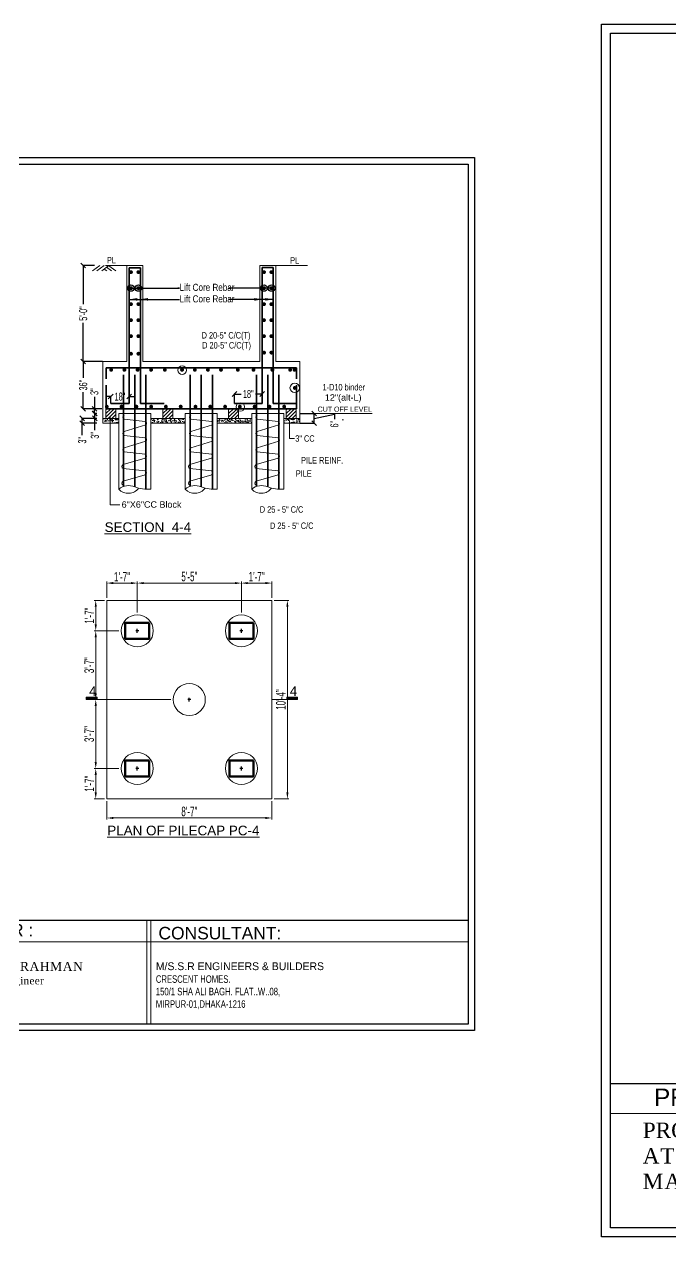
# Model space of a CAD drawing. Extents: x 52891 to 66536, y -48165 to -44533.
# Drawn here: x 56665 to 57068, y -47002 to -46244 of the extents above; entities that cross this region are included whole.
import ezdxf

# ---------------------------------------------------------------- set-up
doc = ezdxf.new("R2010")
doc.units = 0
doc.header["$MEASUREMENT"] = 0
doc.header["$PDMODE"] = 3
doc.layers.get('0').update_dxf_attribs({"lineweight": 13})
doc.layers.get('DEFPOINTS').update_dxf_attribs({"lineweight": 13})
for name, color, linetype, lineweight in [('1 HATCH', 251, 'Continuous', 13), ('1-BAR', 146, 'Continuous', 35), ('1-COMON', 4, 'Continuous', 13), ('1-PILE', 173, 'Continuous', 20), ('1-TXT', 4, 'Continuous', 13), ('COLUMN-1', 1, 'Continuous', 50), ('DIMENSION', 8, 'Continuous', 15), ('dimention', 201, 'Continuous', 13), ('Hach', 8, 'Continuous', 13), ('hatch', 252, 'Continuous', 13), ('line', 7, 'Continuous', 15), ('PILE CAP', 183, 'Continuous', 15), ('TEXT', 7, 'Continuous', 13), ('TREE', 84, 'Continuous', 13), ('WALL', 7, 'Continuous', 30)]:
    doc.layers.add(name, color=color, linetype=linetype, lineweight=lineweight)
doc.layers.add('Layer1', color=174, linetype='Continuous')
doc.styles.add('AN', font='ARIALN.TTF')
doc.styles.add('Arial', font='arial.ttf')
doc.styles.add('ARIAL_HALF', font='swisscl.ttf', dxfattribs={"width": 0.8})
doc.styles.add('RT', font='swiss.ttf')
doc.styles.get("Standard").update_dxf_attribs({"font": 'arial.ttf', "width": 0.6, "height": 6})
doc.styles.add('STYLE3', font='isocp3.shx', dxfattribs={"width": 0.75})
doc.dimstyles.new('1-4', dxfattribs={"dimtxt": 6, "dimasz": 4, "dimexe": 1, "dimexo": 1.5, "dimgap": 1, "dimtad": 1, "dimdec": 1, "dimzin": 3, "dimdsep": 46, "dimlunit": 4, "dimtxsty": 'Standard', "dimcen": 0.09, "dimdle": 4, "dimclrd": 252, "dimclre": 252, "dimclrt": 7, "dimadec": 0, "dimazin": 0, "dimtfac": 1, "dimtdec": 1, "dimtofl": 0, "dimtmove": 1, "dimatfit": 3, "dimfxl": 2, "dimfrac": 1, "dimtolj": 1, "dimtzin": 0, "dimlwd": 9, "dimlwe": 9, "dimarcsym": 0})
doc.dimstyles.get("Standard").update_dxf_attribs({"dimtxt": 7, "dimasz": 4, "dimexe": 3, "dimexo": 3, "dimgap": 0.09, "dimtad": 0, "dimdec": 4, "dimzin": 3, "dimdsep": 46, "dimlunit": 4, "dimtxsty": 'STYLE3', "dimblk": 'OBLIQUE', "dimcen": 8, "dimclrt": 7, "dimadec": 0, "dimazin": 0, "dimtfac": 0.75, "dimtdec": 4, "dimtofl": 0, "dimtmove": 2, "dimatfit": 3, "dimfxl": 1, "dimtolj": 1, "dimtzin": 0, "dimarcsym": 0})
doc.dimstyles.new('Standard$0', dxfattribs={"dimtxt": 7, "dimasz": 3, "dimexe": 2, "dimexo": 2, "dimgap": 1.5, "dimtad": 0, "dimdec": 0, "dimrnd": 0.25, "dimzin": 3, "dimdsep": 46, "dimlunit": 4, "dimtxsty": 'Standard', "dimblk": 'OBLIQUE', "dimcen": 3.4375, "dimdle": 3, "dimclrd": 4, "dimclre": 256, "dimclrt": 256, "dimadec": 0, "dimazin": 0, "dimtfac": 1, "dimtdec": 0, "dimtofl": 0, "dimtmove": 0, "dimatfit": 3, "dimldrblk": 'DOTSMALL', "dimfxl": 4, "dimtolj": 1, "dimtzin": 0, "dimlwd": 9, "dimlwe": -1, "dimarcsym": 0})
pattern_1 = [(50, (37898.29, -35510.288), (3.5863009, -0.31376067), [0.375, -4.125]), (355, (37898.29, -35510.288), (-0.69375667, 3.76096067), [0.3, -3.3]), (100.4514, (37898.5887, -35510.3142), (2.8925469, 3.4471977), [0.31870095, -3.50571056]), (46.1842, (37898.29, -35509.288), (5.3362052, -0.8275951), [0.5625, -6.1875]), (96.6356, (37898.7345, -35509.357), (4.6733135, 4.8705894), [0.4780514, -5.258565]), (351.1842, (37898.29, -35509.288), (4.6733097, 4.870593), [0.45, -4.95]), (21, (37898.79, -35509.538), (2.98453526, -2.01309445), [0.375, -4.125]), (326, (37898.79, -35509.538), (1.21657666, 3.6257502), [0.3, -3.3]), (71.4514, (37899.0386, -35509.7058), (4.20111314, 1.6126525), [0.31870095, -3.50571056]), (37.5, (37898.2899, -35510.288), (0.06079928, 1.66446927), [0, -3.26, 0, -3.35, 0, -3.3125]), (7.5, (37898.2899, -35510.288), (1.31534769, 1.97205856), [0, -1.91, 0, -3.185, 0, -1.2625]), (327.5, (37897.1749, -35510.288), (2.66911218, -0.11277436), [0, -1.25, 0, -3.9, 0, -5.175]), (317.5, (37896.6749, -35510.288), (2.91593085, 0.5005249), [0, -1.625, 0, -2.59, 0, -3.675])]

# ---------------------------------------------------------------- blocks, each defined once
blk = doc.blocks.new('_Oblique')
at = {"layer": 'WALL', "color": 0, "lineweight": -2}
blk.add_line((-0.5, -0.5), (0.5, 0.5), dxfattribs=at)
blk = doc.blocks.new('*D1598')
at = {"layer": 'DEFPOINTS', "color": 0}
for p in [(56701.34, -46455.05), (56713.45, -46455.05), (56713.08, -46484.58)]:
    blk.add_point(p, dxfattribs=at)
at = {"layer": 'DIMENSION', "color": 0, "lineweight": -2}
for p, q in [((56713.38, -46455.05), (56701.16, -46455.05)), ((56701.34, -46455.05), (56701.34, -46465.35)), ((56701.34, -46484.58), (56701.34, -46474.28)), ((56713.02, -46484.58), (56701.16, -46484.58))]:
    blk.add_line(p, q, dxfattribs=at)
at = {"layer": 'DIMENSION', "color": 0, "lineweight": -2, "xscale": 3, "yscale": 3, "zscale": 3}
for p, rotation in [((56701.34, -46455.05), 90), ((56701.34, -46484.58), 270)]:
    blk.add_blockref('_Oblique', p, dxfattribs=dict(at, rotation=rotation))
at = {"layer": 'DIMENSION', "color": 153, "insert": (56701.34, -46469.81), "char_height": 5, "attachment_point": 5, "rotation": 90, "style": 'ARIAL_HALF'}
blk.add_mtext('\\A1;36"', dxfattribs=at)
blk = doc.blocks.new('_DotSmall')
at = {"layer": 'dimention', "color": 0, "const_width": 0.5}
blk.add_lwpolyline([(-0.0625, 0, 1), (0.0625, 0, 1)], format="xyb", close=True, dxfattribs=at)
blk = doc.blocks.new('*D1599')
at = {"layer": 'DEFPOINTS', "color": 0}
for p in [(56701.34, -46395.12), (56708.46, -46395.12), (56713.51, -46455.05)]:
    blk.add_point(p, dxfattribs=at)
at = {"layer": 'DIMENSION', "color": 0, "lineweight": -2}
for p, q in [((56708.4, -46395.12), (56701.16, -46395.12)), ((56701.34, -46395.12), (56701.34, -46419.32)), ((56701.34, -46455.05), (56701.34, -46430.85)), ((56713.45, -46455.05), (56701.16, -46455.05))]:
    blk.add_line(p, q, dxfattribs=at)
at = {"layer": 'DIMENSION', "color": 0, "lineweight": -2, "xscale": 3, "yscale": 3, "zscale": 3}
for p, rotation in [((56701.34, -46395.12), 90), ((56701.34, -46455.05), 270)]:
    blk.add_blockref('_Oblique', p, dxfattribs=dict(at, rotation=rotation))
at = {"layer": 'DIMENSION', "color": 153, "insert": (56701.34, -46425.09), "char_height": 5, "attachment_point": 5, "rotation": 90, "style": 'ARIAL_HALF'}
blk.add_mtext('\\A1;5\'-0"', dxfattribs=at)
blk = doc.blocks.new('*D1600')
at = {"layer": 'DEFPOINTS', "color": 0}
for p in [(56708.62, -46487.58), (56709.85, -46487.58), (56709.85, -46490.58)]:
    blk.add_point(p, dxfattribs=at)
at = {"layer": 'DIMENSION', "color": 0, "lineweight": -2}
for p, q in [((56709.78, -46487.58), (56708.44, -46487.58)), ((56709.78, -46490.58), (56708.44, -46490.58)), ((56708.62, -46490.58), (56708.62, -46487.58)), ((56708.62, -46498.03), (56708.62, -46490.58))]:
    blk.add_line(p, q, dxfattribs=at)
at = {"layer": 'DIMENSION', "color": 0, "lineweight": -2, "xscale": 3, "yscale": 3, "zscale": 3}
for p, rotation in [((56708.62, -46487.58), 90), ((56708.62, -46490.58), 270)]:
    blk.add_blockref('_Oblique', p, dxfattribs=dict(at, rotation=rotation))
at = {"layer": 'DIMENSION', "color": 153, "insert": (56708.62, -46501.24), "char_height": 5, "attachment_point": 5, "rotation": 90, "style": 'ARIAL_HALF'}
blk.add_mtext('\\A1;3"', dxfattribs=at)
blk = doc.blocks.new('*D1601')
at = {"layer": 'DEFPOINTS', "color": 0}
for p in [(56700.73, -46490.58), (56709.85, -46490.58), (56709.85, -46493.58)]:
    blk.add_point(p, dxfattribs=at)
at = {"layer": 'DIMENSION', "color": 0, "lineweight": -2}
for p, q in [((56709.78, -46490.58), (56700.55, -46490.58)), ((56700.73, -46493.58), (56700.73, -46490.58)), ((56709.78, -46493.58), (56700.55, -46493.58)), ((56700.73, -46501.03), (56700.73, -46493.58))]:
    blk.add_line(p, q, dxfattribs=at)
at = {"layer": 'DIMENSION', "color": 0, "lineweight": -2, "xscale": 3, "yscale": 3, "zscale": 3}
for p, rotation in [((56700.73, -46490.58), 90), ((56700.73, -46493.58), 270)]:
    blk.add_blockref('_Oblique', p, dxfattribs=dict(at, rotation=rotation))
at = {"layer": 'DIMENSION', "color": 153, "insert": (56700.73, -46504.24), "char_height": 5, "attachment_point": 5, "rotation": 90, "style": 'ARIAL_HALF'}
blk.add_mtext('\\A1;3"', dxfattribs=at)
blk = doc.blocks.new('*D1602')
at = {"layer": 'DEFPOINTS', "color": 0}
for p in [(56708.33, -46484.58), (56708.57, -46484.58), (56708.85, -46487.58)]:
    blk.add_point(p, dxfattribs=at)
at = {"layer": 'DIMENSION', "color": 0, "lineweight": -2}
for p, q in [((56708.33, -46477.12), (56708.33, -46484.58)), ((56708.5, -46484.58), (56708.15, -46484.58)), ((56708.33, -46487.58), (56708.33, -46484.58)), ((56708.78, -46487.58), (56708.15, -46487.58))]:
    blk.add_line(p, q, dxfattribs=at)
at = {"layer": 'DIMENSION', "color": 0, "lineweight": -2, "xscale": 3, "yscale": 3, "zscale": 3}
for p, rotation in [((56708.33, -46484.58), 90), ((56708.33, -46487.58), 270)]:
    blk.add_blockref('_Oblique', p, dxfattribs=dict(at, rotation=rotation))
at = {"layer": 'DIMENSION', "color": 153, "insert": (56708.33, -46473.91), "char_height": 5, "attachment_point": 5, "rotation": 90, "style": 'ARIAL_HALF'}
blk.add_mtext('\\A1;3"', dxfattribs=at)
blk = doc.blocks.new('*D1603')
at = {"layer": 'DEFPOINTS', "color": 0}
for p in [(56730, -46476.96), (56718.49, -46481.26), (56730, -46481.2)]:
    blk.add_point(p, dxfattribs=at)
at = {"layer": 'DIMENSION', "color": 0, "lineweight": -2}
for p, q in [((56718.49, -46476.96), (56715.49, -46476.96)), ((56718.49, -46481.2), (56718.49, -46476.78)), ((56730, -46481.14), (56730, -46476.78)), ((56730, -46476.96), (56733, -46476.96))]:
    blk.add_line(p, q, dxfattribs=at)
at = {"layer": 'DIMENSION', "color": 0, "lineweight": -2, "xscale": 3, "yscale": 3, "zscale": 3}
blk.add_blockref('_Oblique', (56718.49, -46476.96), dxfattribs=at)
at = {"layer": 'DIMENSION', "color": 0, "lineweight": -2, "xscale": 3, "yscale": 3, "zscale": 3, "rotation": 180}
blk.add_blockref('_Oblique', (56730, -46476.96), dxfattribs=at)
at = {"layer": 'DIMENSION', "color": 153, "insert": (56724.25, -46476.96), "char_height": 5, "attachment_point": 5, "style": 'ARIAL_HALF'}
blk.add_mtext('\\A1;18"', dxfattribs=at)
blk = doc.blocks.new('*D1604')
at = {"layer": 'DEFPOINTS', "color": 0}
for p in [(56836.51, -46487.58), (56845.54, -46487.58), (56836.51, -46493.58)]:
    blk.add_point(p, dxfattribs=at)
at = {"layer": 'DIMENSION', "color": 0, "lineweight": -2}
for p, q in [((56836.57, -46487.58), (56845.72, -46487.58)), ((56845.54, -46493.58), (56845.54, -46487.58)), ((56845.54, -46490.58), (56858.16, -46488.01)), ((56858.16, -46488.01), (56858.16, -46491.01)), ((56836.57, -46493.58), (56845.72, -46493.58))]:
    blk.add_line(p, q, dxfattribs=at)
at = {"layer": 'DIMENSION', "color": 0, "lineweight": -2, "xscale": 3, "yscale": 3, "zscale": 3}
for p, rotation in [((56845.54, -46487.58), 90), ((56845.54, -46493.58), 270)]:
    blk.add_blockref('_Oblique', p, dxfattribs=dict(at, rotation=rotation))
at = {"layer": 'DIMENSION', "color": 153, "insert": (56858.16, -46494.23), "char_height": 5, "attachment_point": 5, "rotation": 90, "style": 'ARIAL_HALF'}
blk.add_mtext('\\A1;6"', dxfattribs=at)
blk = doc.blocks.new('*D1605')
at = {"layer": 'DEFPOINTS', "color": 0}
for p in [(56813.01, -46475.36), (56795.76, -46481.26), (56813.01, -46481.2)]:
    blk.add_point(p, dxfattribs=at)
at = {"layer": 'DIMENSION', "color": 0, "lineweight": -2}
for p, q in [((56795.76, -46481.2), (56795.76, -46475.18)), ((56795.76, -46475.36), (56799.97, -46475.36)), ((56813.01, -46475.36), (56808.8, -46475.36)), ((56813.01, -46481.14), (56813.01, -46475.18))]:
    blk.add_line(p, q, dxfattribs=at)
at = {"layer": 'DIMENSION', "color": 0, "lineweight": -2, "xscale": 3, "yscale": 3, "zscale": 3, "rotation": 180}
blk.add_blockref('_Oblique', (56795.76, -46475.36), dxfattribs=at)
at = {"layer": 'DIMENSION', "color": 0, "lineweight": -2, "xscale": 3, "yscale": 3, "zscale": 3}
blk.add_blockref('_Oblique', (56813.01, -46475.36), dxfattribs=at)
at = {"layer": 'DIMENSION', "color": 153, "insert": (56804.38, -46475.36), "char_height": 5, "attachment_point": 5, "style": 'ARIAL_HALF'}
blk.add_mtext('\\A1;18"', dxfattribs=at)
blk = doc.blocks.new('*D1606')
at = {"layer": 'DEFPOINTS', "color": 0}
for p in [(56735.09, -46593.49), (56716.09, -46604.27), (56735.09, -46613.27)]:
    blk.add_point(p, dxfattribs=at)
at = {"layer": 'line', "color": 252, "linetype": 'Continuous', "lineweight": 9}
for p, q in [((56716.09, -46602.77), (56716.09, -46592.49)), ((56720.09, -46593.49), (56731.09, -46593.49)), ((56735.09, -46611.77), (56735.09, -46592.49))]:
    blk.add_line(p, q, dxfattribs=at)
at = {"layer": 'line', "color": 252}
for points in [[(56720.09, -46592.82), (56720.09, -46594.15), (56716.09, -46593.49)], [(56731.09, -46592.82), (56731.09, -46594.15), (56735.09, -46593.49)]]:
    blk.add_solid(points, dxfattribs=at)
at = {"layer": 'line', "color": 7, "insert": (56725.59, -46589.48), "char_height": 6, "attachment_point": 5}
blk.add_mtext('\\A1;1\'-7"', dxfattribs=at)
blk = doc.blocks.new('*D1607')
at = {"layer": 'DEFPOINTS', "color": 0}
for p in [(56800.09, -46593.49), (56735.09, -46613.27), (56800.09, -46613.27)]:
    blk.add_point(p, dxfattribs=at)
at = {"layer": 'line', "color": 252, "linetype": 'Continuous', "lineweight": 9}
for p, q in [((56735.09, -46611.77), (56735.09, -46592.49)), ((56739.09, -46593.49), (56796.09, -46593.49)), ((56800.09, -46611.77), (56800.09, -46592.49))]:
    blk.add_line(p, q, dxfattribs=at)
at = {"layer": 'line', "color": 252}
for points in [[(56739.09, -46592.82), (56739.09, -46594.15), (56735.09, -46593.49)], [(56796.09, -46592.82), (56796.09, -46594.15), (56800.09, -46593.49)]]:
    blk.add_solid(points, dxfattribs=at)
at = {"layer": 'line', "color": 7, "insert": (56767.59, -46589.44), "char_height": 6, "attachment_point": 5}
blk.add_mtext('\\A1;5\'-5"', dxfattribs=at)
blk = doc.blocks.new('*D1608')
at = {"layer": 'DEFPOINTS', "color": 0}
for p in [(56819.09, -46593.49), (56819.09, -46604.27), (56800.09, -46613.27)]:
    blk.add_point(p, dxfattribs=at)
at = {"layer": 'line', "color": 252, "linetype": 'Continuous', "lineweight": 9}
for p, q in [((56800.09, -46611.77), (56800.09, -46592.49)), ((56804.09, -46593.49), (56815.09, -46593.49)), ((56819.09, -46602.77), (56819.09, -46592.49))]:
    blk.add_line(p, q, dxfattribs=at)
at = {"layer": 'line', "color": 252}
for points in [[(56804.09, -46592.82), (56804.09, -46594.15), (56800.09, -46593.49)], [(56815.09, -46592.82), (56815.09, -46594.15), (56819.09, -46593.49)]]:
    blk.add_solid(points, dxfattribs=at)
at = {"layer": 'line', "color": 7, "insert": (56809.59, -46589.48), "char_height": 6, "attachment_point": 5}
blk.add_mtext('\\A1;1\'-7"', dxfattribs=at)
blk = doc.blocks.new('*D1609')
at = {"layer": 'DEFPOINTS', "color": 0}
for p in [(56716.09, -46604.27), (56709.15, -46623.27), (56725.09, -46623.27)]:
    blk.add_point(p, dxfattribs=at)
at = {"layer": 'line', "color": 252, "linetype": 'Continuous', "lineweight": 9}
for p, q in [((56714.59, -46604.27), (56708.15, -46604.27)), ((56709.15, -46608.27), (56709.15, -46619.27)), ((56723.59, -46623.27), (56708.15, -46623.27))]:
    blk.add_line(p, q, dxfattribs=at)
at = {"layer": 'line', "color": 252}
for points in [[(56708.49, -46608.27), (56709.82, -46608.27), (56709.15, -46604.27)], [(56708.49, -46619.27), (56709.82, -46619.27), (56709.15, -46623.27)]]:
    blk.add_solid(points, dxfattribs=at)
at = {"layer": 'line', "color": 7, "insert": (56705.14, -46613.77), "char_height": 6, "attachment_point": 5, "rotation": 90}
blk.add_mtext('\\A1;1\'-7"', dxfattribs=at)
blk = doc.blocks.new('*D1610')
at = {"layer": 'DEFPOINTS', "color": 0}
for p in [(56725.09, -46623.27), (56709.15, -46666.27), (56757.57, -46666.27)]:
    blk.add_point(p, dxfattribs=at)
at = {"layer": 'line', "color": 252, "linetype": 'Continuous', "lineweight": 9}
for p, q in [((56723.59, -46623.27), (56708.15, -46623.27)), ((56709.15, -46627.27), (56709.15, -46662.27)), ((56756.07, -46666.27), (56708.15, -46666.27))]:
    blk.add_line(p, q, dxfattribs=at)
at = {"layer": 'line', "color": 252}
for points in [[(56708.49, -46627.27), (56709.82, -46627.27), (56709.15, -46623.27)], [(56708.49, -46662.27), (56709.82, -46662.27), (56709.15, -46666.27)]]:
    blk.add_solid(points, dxfattribs=at)
at = {"layer": 'line', "color": 7, "insert": (56705.09, -46644.77), "char_height": 6, "attachment_point": 5, "rotation": 90}
blk.add_mtext('\\A1;3\'-7"', dxfattribs=at)
blk = doc.blocks.new('*D1611')
at = {"layer": 'DEFPOINTS', "color": 0}
for p in [(56757.57, -46666.27), (56709.15, -46709.27), (56725.09, -46709.27)]:
    blk.add_point(p, dxfattribs=at)
at = {"layer": 'line', "color": 252, "linetype": 'Continuous', "lineweight": 9}
for p, q in [((56756.07, -46666.27), (56708.15, -46666.27)), ((56709.15, -46670.27), (56709.15, -46705.27)), ((56723.59, -46709.27), (56708.15, -46709.27))]:
    blk.add_line(p, q, dxfattribs=at)
at = {"layer": 'line', "color": 252}
for points in [[(56708.49, -46670.27), (56709.82, -46670.27), (56709.15, -46666.27)], [(56708.49, -46705.27), (56709.82, -46705.27), (56709.15, -46709.27)]]:
    blk.add_solid(points, dxfattribs=at)
at = {"layer": 'line', "color": 7, "insert": (56705.09, -46687.77), "char_height": 6, "attachment_point": 5, "rotation": 90}
blk.add_mtext('\\A1;3\'-7"', dxfattribs=at)
blk = doc.blocks.new('*D1612')
at = {"layer": 'DEFPOINTS', "color": 0}
for p in [(56725.09, -46709.27), (56709.15, -46728.27), (56716.09, -46728.27)]:
    blk.add_point(p, dxfattribs=at)
at = {"layer": 'line', "color": 252, "linetype": 'Continuous', "lineweight": 9}
for p, q in [((56723.59, -46709.27), (56708.15, -46709.27)), ((56709.15, -46713.27), (56709.15, -46724.27)), ((56714.59, -46728.27), (56708.15, -46728.27))]:
    blk.add_line(p, q, dxfattribs=at)
at = {"layer": 'line', "color": 252}
for points in [[(56708.49, -46713.27), (56709.82, -46713.27), (56709.15, -46709.27)], [(56708.49, -46724.27), (56709.82, -46724.27), (56709.15, -46728.27)]]:
    blk.add_solid(points, dxfattribs=at)
at = {"layer": 'line', "color": 7, "insert": (56705.14, -46718.77), "char_height": 6, "attachment_point": 5, "rotation": 90}
blk.add_mtext('\\A1;1\'-7"', dxfattribs=at)
blk = doc.blocks.new('*D1613')
at = {"layer": 'DEFPOINTS', "color": 0}
for p in [(56819.09, -46604.27), (56828.8, -46604.27), (56819.09, -46728.27)]:
    blk.add_point(p, dxfattribs=at)
at = {"layer": 'line', "color": 252, "linetype": 'Continuous', "lineweight": 9}
for p, q in [((56820.59, -46604.27), (56829.8, -46604.27)), ((56828.8, -46724.27), (56828.8, -46608.27)), ((56820.59, -46728.27), (56829.8, -46728.27))]:
    blk.add_line(p, q, dxfattribs=at)
at = {"layer": 'line', "color": 252}
for points in [[(56828.14, -46608.27), (56829.47, -46608.27), (56828.8, -46604.27)], [(56828.14, -46724.27), (56829.47, -46724.27), (56828.8, -46728.27)]]:
    blk.add_solid(points, dxfattribs=at)
at = {"layer": 'line', "color": 7, "insert": (56824.74, -46666.27), "char_height": 6, "attachment_point": 5, "rotation": 90}
blk.add_mtext('\\A1;10\'-4"', dxfattribs=at)
blk = doc.blocks.new('*D1614')
at = {"layer": 'DEFPOINTS', "color": 0}
for p in [(56716.09, -46728.27), (56819.09, -46728.27), (56716.09, -46740.23)]:
    blk.add_point(p, dxfattribs=at)
at = {"layer": 'line', "color": 252, "linetype": 'Continuous', "lineweight": 9}
for p, q in [((56716.09, -46729.77), (56716.09, -46741.23)), ((56819.09, -46729.77), (56819.09, -46741.23)), ((56815.09, -46740.23), (56720.09, -46740.23))]:
    blk.add_line(p, q, dxfattribs=at)
at = {"layer": 'line', "color": 252}
for points in [[(56720.09, -46739.57), (56720.09, -46740.9), (56716.09, -46740.23)], [(56815.09, -46739.57), (56815.09, -46740.9), (56819.09, -46740.23)]]:
    blk.add_solid(points, dxfattribs=at)
at = {"layer": 'line', "color": 7, "insert": (56767.59, -46736.17), "char_height": 6, "attachment_point": 5}
blk.add_mtext('\\A1;8\'-7"', dxfattribs=at)
blk = doc.blocks.new('L')
at = {"layer": 'Layer1', "color": 0}
blk.add_line((0, 65.62), (-777.86, 65.62), dxfattribs=at)
at = {"layer": 'Layer1', "color": 4}
blk.add_lwpolyline([(-781.98, 548.61), (4.12, 548.61), (4.12, -4.12), (-781.98, -4.12)], close=True, dxfattribs=at)
at = {"layer": 'Layer1', "color": 1}
blk.add_lwpolyline([(-777.86, 544.49), (0, 544.49), (0, 0), (-777.86, 0)], close=True, dxfattribs=at)
at = {"layer": 'TEXT', "color": 0}
for p, q in [((0, 65.62), (-777.86, 65.62)), ((-525.74, 0.31), (-525.74, 65.62)), ((-523.37, 0.31), (-523.37, 65.62)), ((-348.23, 0.31), (-348.23, 65.62)), ((-345.86, 0.31), (-345.86, 65.62)), ((-203.16, 0.31), (-203.16, 65.62)), ((-200.79, 0.31), (-200.79, 65.62)), ((-777.86, 52.07), (0, 52.07))]:
    blk.add_line(p, q, dxfattribs=at)
at = {"layer": 'TEXT', "color": 4, "lineweight": 13, "char_height": 7.894, "attachment_point": 1, "style": 'Arial'}
for s, insert in [('PROJECT :', (-757.98, 63.44)), ('CLINET :', (-516.31, 63.44)), ('ENGINEER :', (-338.79, 63.44))]:
    blk.add_mtext(s, dxfattribs=dict(at, insert=insert))
at = {"layer": 'TEXT', "color": 4, "lineweight": 13, "insert": (-195.89, 61.54), "char_height": 7.8937, "attachment_point": 1, "line_spacing_factor": 1.5, "style": 'Arial'}
blk.add_mtext('CONSULTANT:', dxfattribs=at)
at = {"layer": 'TEXT', "color": 3, "lineweight": 13, "attachment_point": 1, "style": 'Arial'}
for s, insert, char_height, width in [('{\\fTimes New Roman|b0|i0|c0|p18;\\T1.05;MD. ANISUR RAHMAN\\P\\H0.8344x;B.Sc. in Civil Engineer}', (-338.33, 39.36), 5.6834, 108.3857), ('\\pt139.4;{\\fTimes New Roman|b1|i0|c0|p18;\\T1.05;\\C5;ROBUST BUILDERS LTD.}', (-513.76, 36.38), 6.64, 133.2452)]:
    blk.add_mtext(s, dxfattribs=dict(at, insert=insert, char_height=char_height, width=width))
at = {"layer": 'TEXT', "color": 4, "insert": (-197.52, 39.11), "char_height": 4.89284, "attachment_point": 1, "style": 'Arial'}
blk.add_mtext('\\pt1.131;{\\fBankGothic Lt BT|b0|i0|c0|p34;\\H1.009x;\\C96;M/S.S.R ENGINEERS & BUILDERS\\fSwis721 LtCn BT|b0|i0|c0|p34;\\H0.6676x;\\C1;\\P\\H1.439x;\\C5;CRESCENT HOMES.\\P150/1 SHA ALI BAGH. FLAT..W..08,\\PMIRPUR-01,DHAKA-1216}', dxfattribs=at)
at = {"layer": 'WALL', "color": 4, "linetype": 'ByBlock', "lineweight": 25, "insert": (-763.12, 47.91), "char_height": 6.9904, "width": 217.6986, "attachment_point": 1}
blk.add_mtext('{\\fTimes New Roman|b0|i0|c0|p18;\\W1;\\C144;PROPOSED SEVEN (07) STORIED BUILDING\\P\\T1.05;AT 1ST COLONY, JABBAR HOUSING, MAZAR ROAD, MIRPUR, DHAKA.}', dxfattribs=at)

msp = doc.modelspace()

# ---------------------------------------------------------------- hatches: boundary and pattern name
at = {"layer": '1 HATCH', "ltscale": 15}
h = msp.add_hatch(dxfattribs=at)
h.set_pattern_fill('AR-CONC', color=256, scale=0.5, style=0)
h.set_pattern_definition(pattern_1)
h.paths.add_polyline_path([(56718.25, -46493.58), (56718.25, -46490.58), (56715.48, -46490.58), (56713.51, -46490.58), (56713.51, -46493.58)])
h = msp.add_hatch(dxfattribs=at)
h.set_pattern_fill('AR-CONC', color=256, scale=0.5, style=0)
h.set_pattern_definition(pattern_1)
h.paths.add_polyline_path([(56723.51, -46493.58), (56723.51, -46490.58), (56718.25, -46490.58), (56718.25, -46491), (56718.25, -46493.58)])
h = msp.add_hatch(dxfattribs=at)
h.set_pattern_fill('AR-CONC', color=256, scale=0.5, style=0)
h.set_pattern_definition(pattern_1)
h.paths.add_polyline_path([(56765.01, -46493.58), (56765.01, -46490.58), (56743.51, -46490.58), (56743.51, -46493.58)])
h = msp.add_hatch(dxfattribs=at)
h.set_pattern_fill('AR-CONC', color=256, scale=0.5, style=0)
h.set_pattern_definition(pattern_1)
h.paths.add_polyline_path([(56792.76, -46493.58), (56792.76, -46490.58), (56785.01, -46490.58), (56785.01, -46493.58)])
h.paths.add_polyline_path([(56792.76, -46490.58), (56792.76, -46493.58), (56799.39, -46493.58), (56799.39, -46490.58)])
h.paths.add_polyline_path([(56806.51, -46493.58), (56806.51, -46490.58), (56799.39, -46490.58), (56799.39, -46493.58)])
h = msp.add_hatch(dxfattribs=at)
h.set_pattern_fill('AR-CONC', color=256, scale=0.49995, style=0)
h.set_pattern_definition([(50, (35957.63, 36480.88), (91.083225, -7.968746), [9.52405, -104.76452]), (355, (35957.63, 36480.88), (-17.61965, 95.51877), [7.61924, -83.81162]), (100.451, (35965.22, 36480.22), (73.4639, 87.54959), [8.09419, -89.0361]), (46.1842, (35957.63, 36506.28), (135.52597, -21.01906), [14.28607, -157.14678]), (96.6356, (35968.92, 36504.53), (118.69025, 123.7004), [12.14129, -133.55414]), (351.184, (35957.63, 36506.28), (118.69043, 123.70019), [11.42886, -125.71743]), (21, (35970.326, 36499.93), (75.79986, -51.127646), [9.52405, -104.76452]), (326, (35970.33, 36499.93), (30.89792, 92.08477), [7.61924, -83.81162]), (71.4514, (35976.64, 36495.67), (106.697575, 40.95733), [8.09419, -89.0361]), (37.5, (35957.627, 36480.88), (1.544147, 42.273292), [0, -82.79572, 0, -85.08149, 0, -84.129086]), (7.5, (35957.627, 36480.88), (33.40649, 50.085278), [0, -48.50915, 0, -80.89091, 0, -32.064293]), (327.5, (35929.31, 36480.88), (67.788518, -2.864086), [0, -31.746825, 0, -99.050094, 0, -131.431856]), (317.5, (35916.61, 36480.88), (74.057184, 12.711974), [0, -41.270873, 0, -65.77942, 0, -93.335666])])
h.paths.add_polyline_path([(56826.51, -46490.58), (56882.25, -46490.58), (56882.25, -46493.58), (56826.51, -46493.58)])
h = msp.add_hatch(dxfattribs=at)
h.set_pattern_fill('AR-CONC', color=256, scale=0.5, style=0)
h.set_pattern_definition(pattern_1)
h.paths.add_polyline_path([(56826.51, -46490.58), (56836.51, -46490.58), (56836.51, -46493.58), (56826.51, -46493.58)])
at = {"layer": '1-COMON', "ltscale": 15}
h = msp.add_hatch(dxfattribs=at)
h.set_pattern_fill('ANSI31', color=256, scale=1.919808, style=0)
h.set_pattern_definition([(45, (19423.7209, -42872.5081), (-0.1696886569, 0.1696886569), [])])
h.paths.add_polyline_path([(56709.98, -46664.85), (56703.26, -46664.85), (56703.26, -46666.27), (56709.98, -46666.27)])
h = msp.add_hatch(dxfattribs=at)
h.set_pattern_fill('ANSI31', color=256, scale=1.919808, style=0)
h.set_pattern_definition([(135, (94114.64025, -42872.5081), (0.1696886569, 0.1696886569), [])])
h.paths.add_polyline_path([(56828.38, -46664.85), (56835.1, -46664.85), (56835.1, -46666.27), (56828.38, -46666.27)])
at = {"layer": 'Hach', "ltscale": 4}
h = msp.add_hatch(dxfattribs=at)
h.set_pattern_fill('ANSI31', color=256, scale=0.5, style=0)
h.set_pattern_definition([(45, (18739.0327, -2175.7069), (-1.122532015, 1.122532015), [])])
h.paths.add_polyline_path([(56721.65, -46484.58), (56715.48, -46484.58), (56715.48, -46490.58), (56721.65, -46490.58)])
h = msp.add_hatch(dxfattribs=at)
h.set_pattern_fill('ANSI31', color=256, scale=0.5, style=0)
h.set_pattern_definition([(45, (18774.6123, -2175.7069), (-1.122532015, 1.122532015), [])])
h.paths.add_polyline_path([(56757.23, -46484.58), (56751.06, -46484.58), (56751.06, -46490.58), (56757.23, -46490.58)])
h = msp.add_hatch(dxfattribs=at)
h.set_pattern_fill('ANSI31', color=256, scale=0.5, style=0)
h.set_pattern_definition([(45, (18815.6392, -2175.7069), (-1.122532015, 1.122532015), [])])
h.paths.add_polyline_path([(56798.25, -46484.58), (56792.09, -46484.58), (56792.09, -46490.58), (56798.25, -46490.58)])
h = msp.add_hatch(dxfattribs=at)
h.set_pattern_fill('ANSI31', color=256, scale=0.5, style=0)
h.set_pattern_definition([(45, (18851.6403, -2175.7064), (-1.122532015, 1.122532015), [])])
h.paths.add_polyline_path([(56834.26, -46484.58), (56828.09, -46484.58), (56828.09, -46490.58), (56834.26, -46490.58)])

# ---------------------------------------------------------------- linework, layer by layer
at = {"color": 3, "linetype": 'Continuous', "lineweight": 5}
for p, q in [((56726.97, -46491.05), (56740.03, -46492.52)), ((56768.47, -46491.05), (56781.53, -46492.52)), ((56809.97, -46491.05), (56823.03, -46492.52)), ((56740.51, -46494.58), (56726.98, -46498.78)), ((56782.01, -46494.58), (56768.48, -46498.78)), ((56823.51, -46494.58), (56809.98, -46498.78)), ((56726.97, -46501.27), (56740.03, -46502.74)), ((56740.51, -46504.79), (56726.98, -46508.99)), ((56768.47, -46501.27), (56781.53, -46502.74)), ((56782.01, -46504.79), (56768.48, -46508.99)), ((56809.97, -46501.27), (56823.03, -46502.74)), ((56823.51, -46504.79), (56809.98, -46508.99)), ((56739.94, -46515.42), (56726.36, -46519.44)), ((56726.98, -46511.49), (56740.03, -46512.96)), ((56781.44, -46515.42), (56767.86, -46519.44)), ((56768.48, -46511.49), (56781.53, -46512.96)), ((56822.94, -46515.42), (56809.36, -46519.44)), ((56809.98, -46511.49), (56823.03, -46512.96)), ((56726.36, -46521.93), (56740.07, -46523.4)), ((56767.86, -46521.93), (56781.57, -46523.4)), ((56809.36, -46521.93), (56823.07, -46523.4)), ((56740.07, -46525.83), (56726.32, -46529.89)), ((56781.57, -46525.83), (56767.82, -46529.89)), ((56823.07, -46525.83), (56809.32, -46529.89))]:
    msp.add_line(p, q, dxfattribs=at)
for centre, start, end in [((56727.46, -46489.81), 110.87849, 248.47707), ((56739.47, -46493.73), 321.00447, 69.12151), ((56768.96, -46489.81), 110.87849, 248.47707), ((56780.97, -46493.73), 321.00447, 69.12151), ((56810.46, -46489.81), 110.87849, 248.47707), ((56822.47, -46493.73), 321.00447, 69.12151), ((56727.46, -46500.02), 110.87849, 248.47707), ((56768.96, -46500.02), 110.87849, 248.47707), ((56810.46, -46500.02), 110.87849, 248.47707), ((56739.47, -46503.95), 321.00447, 69.12151), ((56780.97, -46503.95), 321.00447, 69.12151), ((56822.47, -46503.95), 321.00447, 69.12151), ((56727.46, -46510.24), 110.87849, 249.12151), ((56739.47, -46514.17), 290.87849, 69.12151), ((56768.96, -46510.24), 110.87849, 249.12151), ((56780.97, -46514.17), 290.87849, 69.12151), ((56810.46, -46510.24), 110.87849, 249.12151), ((56822.47, -46514.17), 290.87849, 69.12151), ((56726.84, -46520.68), 110.87849, 249.12151), ((56739.51, -46524.62), 290.87849, 69.12151), ((56768.34, -46520.68), 110.87849, 249.12151), ((56781.01, -46524.62), 290.87849, 69.12151), ((56809.84, -46520.68), 110.87849, 249.12151), ((56822.51, -46524.62), 290.87849, 69.12151), ((56726.8, -46531.14), 110.87849, 248.47707), ((56768.3, -46531.14), 110.87849, 248.47707), ((56809.8, -46531.14), 110.87849, 248.47707)]:
    msp.add_arc(centre, 1.34, start, end, dxfattribs=at)
at = {"layer": '1-BAR', "linetype": 'Continuous'}
for p, q in [((56730, -46481.26), (56730.07, -46396.47)), ((56730.07, -46396.47), (56737.01, -46396.47)), ((56737.01, -46481.26), (56737.01, -46396.47)), ((56813.01, -46481.26), (56813.01, -46396.36)), ((56820.01, -46396.36), (56813.01, -46396.36)), ((56820.01, -46481.26), (56820.01, -46396.36)), ((56834.53, -46459.02), (56715.74, -46459.02)), ((56715.74, -46465.87), (56715.74, -46459.02)), ((56715.74, -46484.58), (56715.74, -46469.91)), ((56733.51, -46463.48), (56733.51, -46533.42)), ((56775.01, -46463.48), (56775.01, -46533.42)), ((56816.51, -46463.48), (56816.51, -46533.42)), ((56834.53, -46484.58), (56834.53, -46469.91)), ((56715.74, -46484.58), (56834.53, -46484.58)), ((56718.49, -46481.26), (56730, -46481.26)), ((56737.01, -46481.26), (56751.96, -46481.26)), ((56795.76, -46481.26), (56813.01, -46481.26)), ((56820.01, -46481.26), (56834.53, -46481.26))]:
    msp.add_line(p, q, dxfattribs=at)
at = {"layer": '1-BAR', "linetype": 'Continuous', "const_width": 1.2}
for points in [[(56730.55, -46399.21, 1), (56731.75, -46399.21, 1)], [(56735.18, -46399.21, 1), (56736.38, -46399.21, 1)], [(56813.61, -46399.21, 1), (56814.81, -46399.21, 1)], [(56818.19, -46399.21, 1), (56819.39, -46399.21, 1)], [(56730.55, -46409.21, 1), (56731.75, -46409.21, 1)], [(56735.18, -46409.21, 1), (56736.38, -46409.21, 1)], [(56813.61, -46409.21, 1), (56814.81, -46409.21, 1)], [(56818.19, -46409.21, 1), (56819.39, -46409.21, 1)], [(56730.55, -46419.21, 1), (56731.75, -46419.21, 1)], [(56735.18, -46419.21, 1), (56736.38, -46419.21, 1)], [(56813.61, -46419.21, 1), (56814.81, -46419.21, 1)], [(56818.19, -46419.21, 1), (56819.39, -46419.21, 1)], [(56730.55, -46429.21, 1), (56731.75, -46429.21, 1)], [(56735.18, -46429.21, 1), (56736.38, -46429.21, 1)], [(56813.61, -46429.21, 1), (56814.81, -46429.21, 1)], [(56818.19, -46429.21, 1), (56819.39, -46429.21, 1)], [(56730.55, -46439.21, 1), (56731.75, -46439.21, 1)], [(56735.18, -46439.21, 1), (56736.38, -46439.21, 1)], [(56813.61, -46439.21, 1), (56814.81, -46439.21, 1)], [(56818.19, -46439.21, 1), (56819.39, -46439.21, 1)], [(56730.55, -46450.2, 1), (56731.75, -46450.2, 1)], [(56735.18, -46450.2, 1), (56736.38, -46450.2, 1)], [(56813.61, -46449.52, 1), (56814.81, -46449.52, 1)], [(56818.19, -46449.52, 1), (56819.39, -46449.52, 1)], [(56718.19, -46460.25, 1), (56719.39, -46460.25, 1)], [(56726.44, -46460.25, 1), (56727.64, -46460.25, 1)], [(56734.69, -46460.25, 1), (56735.89, -46460.25, 1)], [(56743.11, -46460.25, 1), (56744.31, -46460.25, 1)], [(56751.68, -46460.25, 1), (56752.88, -46460.25, 1)], [(56762.43, -46460.25, 1), (56763.63, -46460.25, 1)], [(56770.41, -46460.25, 1), (56771.61, -46460.25, 1)], [(56778.58, -46460.25, 1), (56779.78, -46460.25, 1)], [(56786.74, -46460.25, 1), (56787.94, -46460.25, 1)], [(56797.24, -46460.25, 1), (56798.44, -46460.25, 1)], [(56807.06, -46460.25, 1), (56808.26, -46460.25, 1)], [(56818.83, -46460.25, 1), (56820.03, -46460.25, 1)], [(56829.94, -46460.25, 1), (56831.14, -46460.25, 1)], [(56832.62, -46460.25, 1), (56833.82, -46460.25, 1)], [(56832.8, -46471.57, 1), (56834, -46471.57, 1)], [(56715.43, -46483.26, 1), (56716.63, -46483.26, 1)], [(56724.66, -46483.26, 1), (56725.86, -46483.26, 1)], [(56733.89, -46483.26, 1), (56735.09, -46483.26, 1)], [(56743.13, -46483.26, 1), (56744.33, -46483.26, 1)], [(56752.36, -46483.26, 1), (56753.56, -46483.26, 1)], [(56761.59, -46483.26, 1), (56762.79, -46483.26, 1)], [(56770.83, -46483.26, 1), (56772.03, -46483.26, 1)], [(56780.06, -46483.26, 1), (56781.26, -46483.26, 1)], [(56789.3, -46483.26, 1), (56790.5, -46483.26, 1)], [(56798.53, -46483.26, 1), (56799.73, -46483.26, 1)], [(56807.76, -46483.26, 1), (56808.96, -46483.26, 1)], [(56817, -46483.26, 1), (56818.2, -46483.26, 1)], [(56826.23, -46483.26, 1), (56827.43, -46483.26, 1)]]:
    msp.add_lwpolyline(points, format="xyb", close=True, dxfattribs=at)
at = {"layer": '1-BAR', "linetype": 'Continuous'}
for points in [[(56834.53, -46465.87), (56834.53, -46459.02)], [(56726.51, -46463.48), (56726.51, -46533.12)], [(56740.51, -46463.48), (56740.51, -46534.85)], [(56768.01, -46463.48), (56768.01, -46533.12)], [(56782.01, -46463.48), (56782.01, -46534.85)], [(56809.51, -46463.48), (56809.51, -46533.12)], [(56823.51, -46463.48), (56823.51, -46534.85)]]:
    msp.add_lwpolyline(points, dxfattribs=at)
at = {"layer": '1-COMON', "linetype": 'Continuous'}
for p, q in [((56728.51, -46455.05), (56728.57, -46395.12)), ((56728.57, -46395.12), (56738.51, -46395.12)), ((56738.51, -46455.05), (56738.51, -46395.06)), ((56811.51, -46455.05), (56811.51, -46395.12)), ((56821.51, -46395.12), (56811.51, -46395.12)), ((56821.51, -46455.05), (56821.51, -46395.12)), ((56713.45, -46455.05), (56728.51, -46455.05)), ((56713.51, -46455.05), (56713.51, -46493.58)), ((56738.51, -46455.05), (56811.51, -46455.05)), ((56821.51, -46455.05), (56836.51, -46455.05)), ((56836.51, -46455.05), (56836.51, -46493.58)), ((56713.51, -46490.58), (56723.51, -46490.58)), ((56743.51, -46490.58), (56765.01, -46490.58)), ((56785.01, -46490.58), (56806.51, -46490.58)), ((56836.51, -46487.58), (56881.75, -46487.58)), ((56713.51, -46493.58), (56723.51, -46493.58)), ((56743.51, -46493.58), (56765.01, -46493.58)), ((56785.01, -46493.58), (56806.51, -46493.58))]:
    msp.add_line(p, q, dxfattribs=at)
at = {"layer": '1-COMON', "ltscale": 15}
for p, q in [((56709.98, -46666.27), (56716.09, -46666.27)), ((56828.38, -46666.27), (56819.09, -46666.27))]:
    msp.add_line(p, q, dxfattribs=at)
at = {"layer": '1-COMON', "linetype": 'Continuous'}
for points in [[(56735.94, -46534.16, -0.458331), (56723.51, -46534.86), (56723.51, -46487.58), (56743.51, -46487.58), (56743.51, -46534.86, -0.097961), (56733.51, -46533.43, 0.29394), (56723.51, -46534.86)], [(56777.44, -46534.16, -0.458331), (56765.01, -46534.86), (56765.01, -46487.58), (56785.01, -46487.58), (56785.01, -46534.86, -0.097961), (56775.01, -46533.43, 0.29394), (56765.01, -46534.86)], [(56818.94, -46534.16, -0.458331), (56806.51, -46534.86), (56806.51, -46487.58), (56826.51, -46487.58), (56826.51, -46534.86, -0.097961), (56816.51, -46533.43, 0.29394), (56806.51, -46534.86)]]:
    msp.add_lwpolyline(points, format="xyb", dxfattribs=at)
msp.add_lwpolyline([(56826.51, -46490.58), (56836.51, -46490.58), (56836.51, -46493.58), (56826.51, -46493.58)], close=True, dxfattribs=at)
at = {"layer": '1-COMON', "ltscale": 15}
for points in [[(56703.26, -46666.27), (56709.98, -46666.27), (56709.98, -46664.85), (56703.26, -46664.85)], [(56835.1, -46666.27), (56828.38, -46666.27), (56828.38, -46664.85), (56835.1, -46664.85)]]:
    msp.add_lwpolyline(points, close=True, dxfattribs=at)
at = {"layer": '1-PILE', "linetype": 'Continuous'}
for centre, radius in [((56763.1, -46460.49), 2.69), ((56833.37, -46471.57), 2.94), ((56799.42, -46483.46), 2.68)]:
    msp.add_circle(centre, radius, dxfattribs=at)
at = {"layer": '1-PILE', "ltscale": 15}
for centre in [(56735.09, -46623.27), (56800.09, -46623.27), (56767.57, -46666.27), (56735.09, -46709.27), (56800.09, -46709.27)]:
    msp.add_circle(centre, 10, dxfattribs=at)
at = {"layer": '1-TXT'}
for p, q in [((56711.79, -46395.12), (56707.23, -46398.43)), ((56714.43, -46395.12), (56709.87, -46398.43)), ((56717.42, -46395.12), (56712.87, -46398.43)), ((56714.43, -46397.3), (56715.98, -46398.43)), ((56715.92, -46396.21), (56718.98, -46398.43)), ((56717.24, -46395.25), (56721.62, -46398.43))]:
    msp.add_line(p, q, dxfattribs=at)
at = {"layer": '1-TXT', "linetype": 'Continuous'}
for points in [[(56762.94, -46459.26, 0, 2, 0), (56762.94, -46456.69, 0, 0, 0), (56762.94, -46438.96, 0, 0, 0), (56774.99, -46438.96, 0, 0, 0)], [(56769.02, -46459.02, 0, 2, 0), (56769.02, -46456.58, 0, 0, 0), (56769.02, -46445.06, 0, 0, 0), (56775.13, -46445.06, 0, 0, 0)], [(56834.07, -46471.46, 0, 2, 0), (56836.65, -46471.46, 0, 0, 0), (56851.87, -46471.46, 0, 0, 0), (56840.1, -46471.46, 0, 0, 0)], [(56792.91, -46484.58, 0, 2, 0), (56792.76, -46488.2, 0, 0, 0), (56792.76, -46557.36, 0, 0, 0), (56818.31, -46557.36, 0, 0, 0)], [(56799.39, -46484.95, 0, 2, 0), (56799.39, -46487.32, 0, 0, 0), (56799.39, -46547.51, 0, 0, 0), (56812.17, -46547.51, 0, 0, 0)]]:
    msp.add_lwpolyline(points, format="xyseb", dxfattribs=at)
at = {"layer": '1-TXT'}
for points in [[(56834.53, -46477.66, 0, 1.5, 0), (56836.64, -46477.66, 0, 0, 0), (56852.47, -46477.66, 0, 0, 0)], [(56826.51, -46516.56, 0, 1.5, 0), (56828.62, -46516.56, 0, 0, 0), (56837.59, -46516.56, 0, 0, 0)], [(56826.31, -46524.81, 0, 1.5, 0), (56828.42, -46524.81, 0, 0, 0), (56834.29, -46524.81, 0, 0, 0)]]:
    msp.add_lwpolyline(points, format="xyseb", dxfattribs=at)
for points in [[(56718.25, -46489.6), (56718.25, -46491), (56718.25, -46544.51), (56724.19, -46544.51)], [(56830.18, -46492.09), (56830.18, -46493.5), (56830.18, -46503.14), (56833.3, -46503.14)]]:
    msp.add_lwpolyline(points, dxfattribs=at)
at = {"layer": 'COLUMN-1'}
for points in [[(56742.59, -46618.3), (56727.59, -46618.3), (56727.59, -46618.3), (56727.59, -46618.3), (56727.59, -46628.3), (56742.59, -46628.3)], [(56807.59, -46618.3), (56792.59, -46618.3), (56792.59, -46618.3), (56792.59, -46618.3), (56792.59, -46628.3), (56807.59, -46628.3)], [(56742.59, -46704.3), (56727.59, -46704.3), (56727.59, -46704.3), (56727.59, -46704.3), (56727.59, -46714.3), (56742.59, -46714.3)], [(56807.59, -46704.3), (56792.59, -46704.3), (56792.59, -46704.3), (56792.59, -46704.3), (56792.59, -46714.3), (56807.59, -46714.3)]]:
    msp.add_lwpolyline(points, close=True, dxfattribs=at)
at = {"layer": 'Hach', "linetype": 'Continuous'}
for points in [[(56715.48, -46484.58), (56721.65, -46484.58), (56721.65, -46490.58), (56715.48, -46490.58)], [(56751.06, -46484.58), (56757.23, -46484.58), (56757.23, -46490.58), (56751.06, -46490.58)], [(56792.09, -46484.58), (56798.25, -46484.58), (56798.25, -46490.58), (56792.09, -46490.58)], [(56828.09, -46484.58), (56834.26, -46484.58), (56834.26, -46490.58), (56828.09, -46490.58)]]:
    msp.add_lwpolyline(points, close=True, dxfattribs=at)
at = {"layer": 'hatch', "ltscale": 4}
for p, q in [((56728.51, -46395.12), (56715.24, -46395.12)), ((56821.51, -46395.12), (56841.43, -46395.12))]:
    msp.add_line(p, q, dxfattribs=at)
at = {"layer": 'PILE CAP'}
msp.add_lwpolyline([(56716.09, -46604.27), (56819.09, -46604.27), (56819.09, -46728.27), (56716.09, -46728.27)], close=True, dxfattribs=at)
at = {"layer": 'TREE', "color": 1, "lineweight": 25}
for p, q in [((56735.09, -46624.5), (56735.09, -46622.11)), ((56800.09, -46624.5), (56800.09, -46622.11)), ((56736.08, -46623.27), (56734.11, -46623.27)), ((56801.08, -46623.27), (56799.11, -46623.27)), ((56768.57, -46666.27), (56766.6, -46666.27)), ((56767.57, -46667.5), (56767.57, -46665.11)), ((56736.08, -46709.27), (56734.11, -46709.27)), ((56735.09, -46710.5), (56735.09, -46708.11)), ((56801.08, -46709.27), (56799.11, -46709.27)), ((56800.09, -46710.5), (56800.09, -46708.11))]:
    msp.add_line(p, q, dxfattribs=at)

# ---------------------------------------------------------------- block references
at = {"layer": 'WALL'}
for p, xscale, yscale, zscale in [((58096.48, -46996.19), 1.370411425996281, 1.370411425996281, 1.370411425990245), ((56941.58, -46868.99), 0.9866962267169583, 0.9866962267169583, 0.9866962267129762)]:
    msp.add_blockref('L', p, dxfattribs=dict(at, xscale=xscale, yscale=yscale, zscale=zscale))

# ---------------------------------------------------------------- texts
at = {"layer": '1-TXT'}
for s, height, style, p in [('PL', 4.014, 'AN', (56716.15, -46393.69)), ('PL', 4.014, 'AN', (56830.49, -46393.92)), ('D 20-5" C/C(T)', 4.0145, 'AN', (56775.25, -46440.7)), ('D 20-5" C/C(T)', 4.0145, 'AN', (56775.58, -46446.94)), ('1-D10 binder', 4.0145, 'AN', (56850.7, -46473.14)), ('12"(alt-L)', 4.014, 'Arial', (56852.21, -46479.52)), ('CUT OFF LEVEL', 3.2116, 'AN', (56847.65, -46486.45)), ('3" CC', 4.014, 'AN', (56833.71, -46505.14)), ('PILE REINF.', 4.0145, 'AN', (56837.33, -46518.78)), ('PILE', 4.014, 'AN', (56834.02, -46527.03)), ('6"X6"CC Block', 4.0145, 'Arial', (56725.32, -46546.4)), ('D 25 - 5" C/C', 4.0145, 'AN', (56811.58, -46549.49)), ('%%USECTION  4-4', 5.9994, 'RT', (56714.69, -46561.52)), ('D 25 - 5" C/C', 4.0145, 'AN', (56817.91, -46559.65)), ('4', 6, 'RT', (56704.95, -46664)), ('4', 6, 'RT', (56830.28, -46664)), ('%%UPLAN OF PILECAP PC-4', 5.9994, 'RT', (56716.35, -46751.04))]:
    msp.add_text(s, height=height, dxfattribs=dict(at, style=style)).set_placement(p)
at = {"layer": '1-TXT', "style": 'AN'}
for p in [(56761.48, -46410.93, -0.01), (56761.48, -46418.13, -0.01)]:
    msp.add_text('Lift Core Rebar', height=4.4159, rotation=360, dxfattribs=at).set_placement(p)

# ---------------------------------------------------------------- dimensions: what is measured, and where the dimension line sits
at = {"layer": 'DIMENSION'}
for base, p1, p2, text, picture, middle in [((56701.34, -46395.12), (56713.51, -46455.05), (56708.46, -46395.12), '5\'-0"', '*D1599', (56701.34, -46425.09)), ((56701.34, -46455.05), (56713.08, -46484.58), (56713.45, -46455.05), '36"', '*D1598', (56701.34, -46469.81))]:
    dim = msp.add_linear_dim(base=base, p1=p1, p2=p2, angle=90, text=text, dimstyle='Standard$0', override={"dimtxt": 5, "dimexe": 0.18, "dimexo": 0.0625, "dimtxsty": 'ARIAL_HALF', "dimblk": 'Oblique', "dimcen": 0.09, "dimdle": 0, "dimclrd": 0, "dimclre": 0, "dimclrt": 153, "dimtmove": 1, "dimfxl": 6, "dimlwd": 65534, "dimlwe": 65534}, dxfattribs=at)
    dim.commit()
    dim.dimension.update_dxf_attribs({"geometry": picture, "text_midpoint": middle})
for base, p1, p2, picture, middle in [((56708.33, -46484.58), (56708.85, -46487.58), (56708.57, -46484.58), '*D1602', (56708.33, -46473.91)), ((56700.73, -46490.58), (56709.85, -46493.58), (56709.85, -46490.58), '*D1601', (56700.73, -46504.24)), ((56708.62, -46487.58), (56709.85, -46490.58), (56709.85, -46487.58), '*D1600', (56708.62, -46501.24)), ((56845.54, -46487.58), (56836.51, -46493.58), (56836.51, -46487.58), '*D1604', (56858.16, -46492.51))]:
    dim = msp.add_linear_dim(base=base, p1=p1, p2=p2, angle=90, dimstyle='Standard$0', override={"dimtxt": 5, "dimexe": 0.18, "dimexo": 0.0625, "dimtxsty": 'ARIAL_HALF', "dimblk": 'Oblique', "dimcen": 0.09, "dimdle": 0, "dimclrd": 0, "dimclre": 0, "dimclrt": 153, "dimtmove": 1, "dimfxl": 6, "dimlwd": 65534, "dimlwe": 65534}, dxfattribs=at)
    dim.commit()
    dim.dimension.update_dxf_attribs({"geometry": picture, "text_midpoint": middle, "dimtype": 160})
for base, p1, p2, picture, middle in [((56730, -46476.96), (56718.49, -46481.26), (56730, -46481.2), '*D1603', (56724.25, -46476.96)), ((56813.01, -46475.36), (56795.76, -46481.26), (56813.01, -46481.2), '*D1605', (56804.38, -46475.36))]:
    dim = msp.add_linear_dim(base=base, p1=p1, p2=p2, text='18"', dimstyle='Standard$0', override={"dimtxt": 5, "dimexe": 0.18, "dimexo": 0.0625, "dimtxsty": 'ARIAL_HALF', "dimblk": 'Oblique', "dimcen": 0.09, "dimdle": 0, "dimclrd": 0, "dimclre": 0, "dimclrt": 153, "dimtmove": 1, "dimfxl": 6, "dimlwd": 65534, "dimlwe": 65534}, dxfattribs=at)
    dim.commit()
    dim.dimension.update_dxf_attribs({"geometry": picture, "text_midpoint": middle})
at = {"layer": 'line'}
for base, p1, p2, picture, middle in [((56735.09, -46593.49), (56716.09, -46604.27), (56735.09, -46613.27), '*D1606', (56725.59, -46589.48)), ((56800.09, -46593.49), (56735.09, -46613.27), (56800.09, -46613.27), '*D1607', (56767.59, -46589.44)), ((56819.09, -46593.49), (56800.09, -46613.27), (56819.09, -46604.27), '*D1608', (56809.59, -46589.48)), ((56716.09, -46740.23), (56819.09, -46728.27), (56716.09, -46728.27), '*D1614', (56767.59, -46736.17))]:
    dim = msp.add_linear_dim(base=base, p1=p1, p2=p2, dimstyle='1-4', dxfattribs=at)
    dim.commit()
    dim.dimension.update_dxf_attribs({"geometry": picture, "text_midpoint": middle})
for base, p1, p2, picture, middle in [((56709.15, -46623.27), (56716.09, -46604.27), (56725.09, -46623.27), '*D1609', (56705.14, -46613.77)), ((56828.8, -46604.27), (56819.09, -46728.27), (56819.09, -46604.27), '*D1613', (56824.74, -46666.27)), ((56709.15, -46666.27), (56725.09, -46623.27), (56757.57, -46666.27), '*D1610', (56705.09, -46644.77)), ((56709.15, -46709.27), (56757.57, -46666.27), (56725.09, -46709.27), '*D1611', (56705.09, -46687.77)), ((56709.15, -46728.27), (56725.09, -46709.27), (56716.09, -46728.27), '*D1612', (56705.14, -46718.77))]:
    dim = msp.add_linear_dim(base=base, p1=p1, p2=p2, angle=90, dimstyle='1-4', dxfattribs=at)
    dim.commit()
    dim.dimension.update_dxf_attribs({"geometry": picture, "text_midpoint": middle})

# ---------------------------------------------------------------- leaders
at = {"layer": '1-TXT', "linetype": 'Continuous'}
for points, override in [([(56731.15, -46409.21), (56761.47, -46409.21)], {"dimasz": 4, "dimldrblk": 'DotBlank'}), ([(56735.78, -46409.21), (56761.47, -46409.21), (56760.46, -46409.21)], {"dimasz": 4, "dimldrblk": 'DotBlank'}), ([(56818.86, -46409.21), (56792.12, -46409.21)], {"dimasz": 4, "dimldrblk": 'DotBlank'}), ([(56814.24, -46409.21), (56792.12, -46409.21), (56793.14, -46409.21)], {"dimasz": 4, "dimldrblk": 'DotBlank'}), ([(56730.06, -46416.24), (56761.47, -46416.24)], {"dimasz": 5}), ([(56736.82, -46416.24), (56761.47, -46416.24)], {"dimasz": 5}), ([(56819.96, -46416.24), (56792.12, -46416.24)], {"dimasz": 5}), ([(56813.2, -46416.24), (56792.12, -46416.24)], {"dimasz": 5})]:
    msp.add_leader(points, dimstyle='Standard', override=override, dxfattribs=at)

doc.saveas('drawing.dxf')
